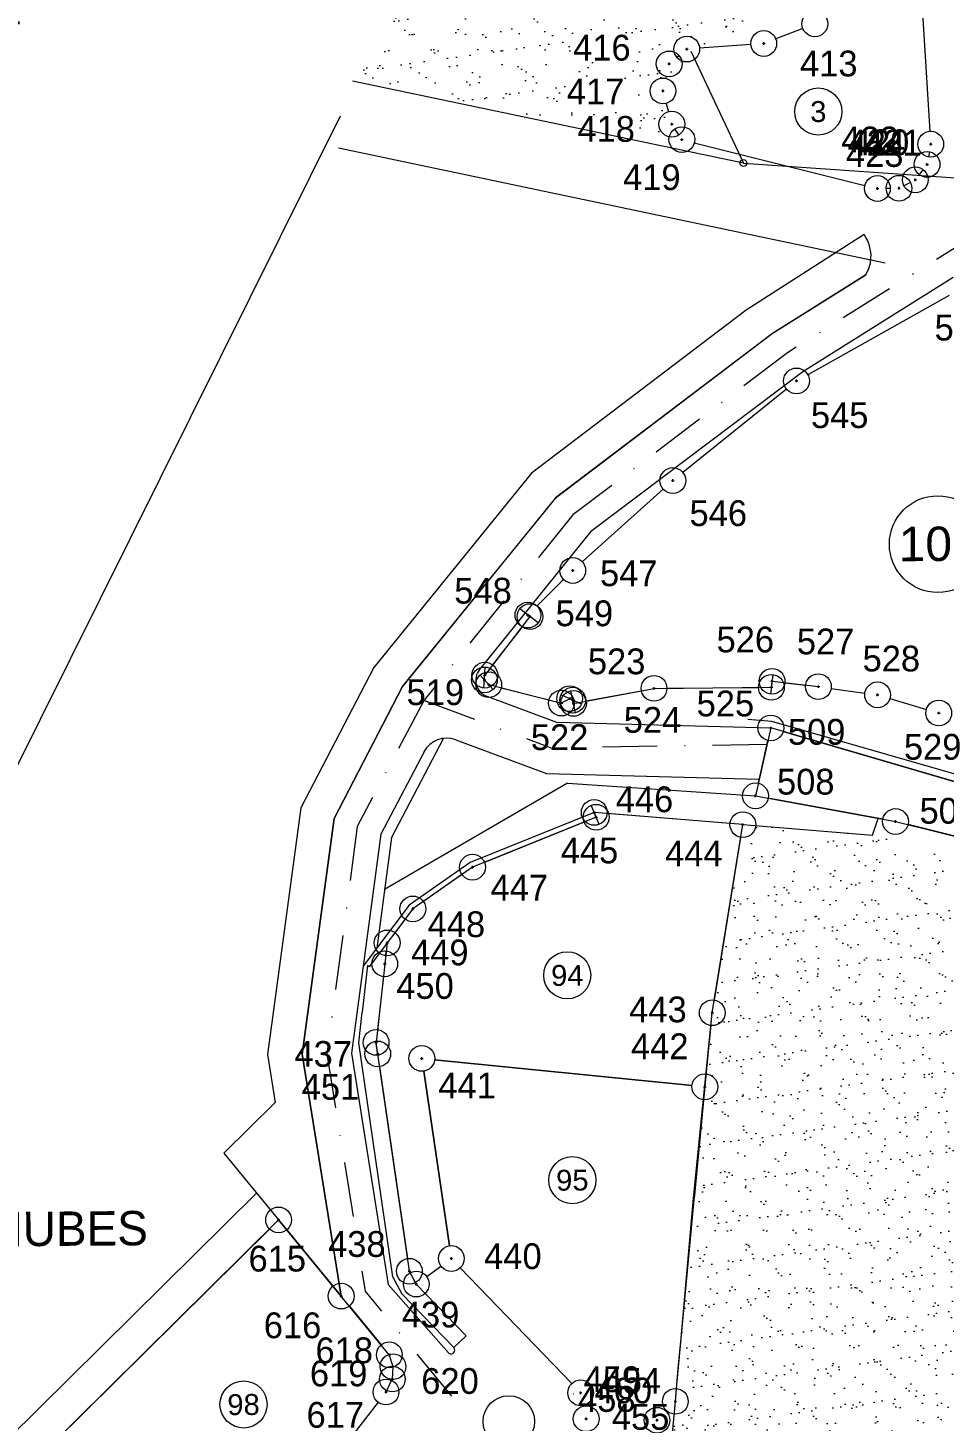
# Model space of a CAD drawing. Header units: metres. Extents: x 610261 to 617471, y 1314831 to 1317846.
# Drawn here: x 614426.2 to 614532.8, y 1316733.8 to 1316895.9 of the extents above; entities that cross this region are included whole.
import ezdxf
from ezdxf.enums import TextEntityAlignment as Align

# ---------------------------------------------------------------- set-up
doc = ezdxf.new("R2010")
doc.units = ezdxf.units.M
doc.header["$PDMODE"] = 34
doc.header["$PDSIZE"] = 0.15
doc.linetypes.add('DASHDOT2', pattern=[12.7, 6.35, -3.175, 0, -3.175])
doc.linetypes.add('HIDDEN2', pattern=[4.7625, 3.175, -1.5875])
for name, color, linetype, lineweight in [('04', 4, 'Continuous', 0), ('11. division lotes', 12, 'Continuous', 0), ('19. numeros perimetro', 72, 'Continuous', 0), ('24. numeros lotes', 10, 'Continuous', 0), ('33. areas verdes', 72, 'Continuous', 0), ('34. muros', 7, 'Continuous', 0), ('36. centro calle', 253, 'DASHDOT2', 0), ('38. polilinea lotes', 31, 'Continuous', 0), ('6. calles', 1, 'Continuous', 0), ('ARBOLES', 1, 'Continuous', 0), ('NIVEL DE TERRAZA', 8, 'HIDDEN2', 0)]:
    doc.layers.add(name, color=color, linetype=linetype, lineweight=lineweight)
for name, color, linetype in [('CVL_CUADCON_LIN', 8, 'Continuous'), ('Polígono', 7, 'Continuous'), ('textos_terrenos colindantes', 4, 'Continuous')]:
    doc.layers.add(name, color=color, linetype=linetype)
doc.styles.add('ARIAL', font='arial.ttf', dxfattribs={"width": 0.8, "height": 0.039688})
doc.styles.add('style1', font='romans.shx')

# ---------------------------------------------------------------- blocks, each defined once
blk = doc.blocks.new('232')
at = {"layer": '33. areas verdes', "lineweight": 0}
h = blk.add_hatch(dxfattribs=at)
h.set_pattern_fill('AR-SAND', color=256, scale=2.000003, angle=0.4317, style=0)
h.set_pattern_definition([(37.93167, (603121.183, 1316989.973), (-0.1550166, 3.852594), [0, -3.040004, 0, -3.4000045, 0, -3.2500043]), (7.93167, (603121.183, 1316989.973), (3.496934, 5.670806), [0, -1.6400022, 0, -2.7400036, 0, -1.0500014]), (327.93167, (603118.723, 1316989.9544), (6.22803, 0.0582416), [0, -1.0000013, 0, -3.6000048, 0, -4.7000062]), (317.93167, (603118.723, 1316989.9544), (5.998866, 1.8006), [0, -0.5000007, 0, -2.360003, 0, -2.7000036])])
h.paths.add_polyline_path([(605333.12, 1318586.99), (605335.11, 1318586.6), (605336.68, 1318586.29), (605338.66, 1318585.89), (605340.12, 1318585.6), (605340.88, 1318585.45), (605343.12, 1318585.01), (605345.36, 1318584.56), (605349.05, 1318583.83), (605353.84, 1318582.85), (605371.28, 1318579.92), (605368.6, 1318586.17), (605372.49, 1318590.42), (605386.17, 1318596.43), (605397.38, 1318597.98), (605408.48, 1318672.42), (605407.02, 1318672.77), (605411.89, 1318683.7), (605419.81, 1318680.86), (605412.39, 1318692.45), (605400.96, 1318706.78), (605372.37, 1318656.16), (605370.06, 1318652.08), (605356.87, 1318628.85), (605351.95, 1318620.18), (605348.35, 1318613.84), (605342.65, 1318603.79), (605341.2, 1318601.23), (605338.33, 1318596.18)])
h = blk.add_hatch(dxfattribs=at)
h.set_pattern_fill('AR-SAND', color=256, scale=1.800002, angle=0.4317, style=0)
h.set_pattern_definition([(37.93167, (603121.183, 1316989.973), (-0.139515, 3.4673347), [0, -2.7360036, 0, -3.060004, 0, -2.925004]), (7.93167, (603121.183, 1316989.973), (3.14724, 5.103726), [0, -1.476002, 0, -2.4660033, 0, -0.9450012]), (327.93167, (603118.969, 1316989.9563), (5.605227, 0.0524174), [0, -0.9000012, 0, -3.2400043, 0, -4.2300056]), (317.93167, (603118.969, 1316989.9563), (5.398979, 1.62054), [0, -0.4500006, 0, -2.1240028, 0, -2.4300032])])
edge = h.paths.add_edge_path()
edge.add_line((605407.53, 1318466.32), (605411.16, 1318494.74))
edge.add_line((605411.16, 1318494.74), (605393.61, 1318499.19))
edge.add_line((605393.61, 1318499.19), (605378.54, 1318500.42))
edge.add_line((605378.54, 1318500.42), (605374.98, 1318478.53))
edge.add_line((605374.98, 1318478.53), (605372.8, 1318456.94))
edge.add_line((605372.8, 1318456.94), (605370.05, 1318426.31))
edge.add_line((605370.05, 1318426.31), (605370.67, 1318390.59))
edge.add_line((605370.67, 1318390.59), (605370.27, 1318381.33))
edge.add_line((605370.27, 1318381.33), (605377.53, 1318380.54))
edge.add_line((605377.53, 1318380.54), (605397.68, 1318377.32))
edge.add_line((605397.68, 1318377.32), (605396.85, 1318383.59))
edge.add_line((605396.85, 1318383.59), (605407.46, 1318382.73))
edge.add_line((605407.46, 1318382.73), (605401.91, 1318411.98))
edge.add_line((605401.91, 1318411.98), (605402.03, 1318417.7))
edge.add_line((605402.03, 1318417.7), (605402.67, 1318430.16))
edge.add_line((605402.67, 1318430.16), (605413.07, 1318443.79))
edge.add_line((605413.07, 1318443.79), (605413.52, 1318449.86))
edge.add_line((605413.52, 1318449.86), (605415.11, 1318462.71))
edge.add_line((605415.11, 1318462.71), (605408.03, 1318465.48))
edge.add_arc((605407.45, 1318465.7), 0.625, 338.6578, 442.7319)
at = {"layer": '04', "color": 2, "lineweight": 0}
for points in [[(605333.12, 1318586.99), (605378.6, 1318577.43)], [(605331.47, 1318579.17), (605395.09, 1318565.79)]]:
    blk.add_lwpolyline(points, dxfattribs=at)
at = {"layer": '11. division lotes', "lineweight": 0}
for p, q in [((605372.49, 1318590.42), (605378.61, 1318577.41)), ((605378.61, 1318577.41), (605406.54, 1318575.45)), ((605353.76, 1318524.63), (605348.5, 1318517.82)), ((605353.52, 1318524.81), (605353.76, 1318524.63)), ((605348.96, 1318516.71), (605357.42, 1318514.57)), ((605381.86, 1318516.4), (605381.94, 1318517.1)), ((605381.94, 1318517.1), (605387.33, 1318516.48)), ((605358.82, 1318514.53), (605368.2, 1318516.28)), ((605368.2, 1318516.28), (605381.86, 1318516.4)), ((605361.24, 1318501.84), (605346.78, 1318496)), ((605361.46, 1318501.28), (605347.07, 1318495.47)), ((605378.54, 1318500.42), (605361.24, 1318501.84)), ((605361.24, 1318501.84), (605361.46, 1318501.28)), ((605346.78, 1318496), (605339.71, 1318491.05)), ((605347.07, 1318495.47), (605340.13, 1318490.61)), ((605339.71, 1318491.05), (605334.35, 1318483.97)), ((605340.13, 1318490.61), (605335.03, 1318483.88)), ((605340.13, 1318490.61), (605335.03, 1318483.88)), ((605337.14, 1318486.66), (605335.85, 1318475.08)), ((605334.83, 1318484.04), (605334.22, 1318478.59)), ((605335.03, 1318483.88), (605334.83, 1318484.04)), ((605333.83, 1318475.05), (605334.22, 1318478.59)), ((605337.8, 1318447.81), (605333.83, 1318475.05)), ((605339.73, 1318448.45), (605335.85, 1318475.08)), ((605340.53, 1318446.96), (605339.73, 1318448.45)), ((605338.9, 1318445.77), (605337.8, 1318447.81)), ((605346.32, 1318440.95), (605340.53, 1318446.96)), ((605344.88, 1318439.57), (605338.9, 1318445.77))]:
    blk.add_line(p, q, dxfattribs=at)
at = {"layer": '11. division lotes', "lineweight": 0, "elevation": 180}
blk.add_lwpolyline([(605281.05, 1318411.47), (605324.5, 1318454.42)], dxfattribs=at)
at = {"layer": '11. division lotes', "lineweight": 0}
blk.add_lwpolyline([(605344.88, 1318439.57), (605346.32, 1318440.95)], dxfattribs=at)
blk.add_circle((605351.3, 1318430.97), 3, dxfattribs=at)
at = {"layer": '19. numeros perimetro', "lineweight": 0}
blk.add_circle((605378.61, 1318577.41), 0.4, dxfattribs=at)
at = {"layer": '24. numeros lotes', "lineweight": 0}
for centre, radius in [((605387.32, 1318583.4), 2.74), ((605401.22, 1318533.06), 5.63), ((605358.1, 1318482.89), 2.74), ((605358.69, 1318459.05), 2.74), ((605320.42, 1318432.95), 2.74)]:
    blk.add_circle(centre, radius, dxfattribs=at)
at = {"layer": '33. areas verdes', "lineweight": 0}
for points in [[(605318.13, 1318462.18), (605331.78, 1318445.56), (605331.78, 1318445.56), (605331.78, 1318445.56), (605331.78, 1318445.56), (605327.26, 1318473.71), (605330.96, 1318501.15), (605338.94, 1318516.49), (605356.85, 1318538.51), (605381.95, 1318557.56), (605392.86, 1318564.39), (605393.21, 1318565.14), (605393.38, 1318565.77), (605393.45, 1318566.35), (605393.46, 1318566.75), (605393.41, 1318567.2), (605393.29, 1318567.76), (605393.15, 1318568.17), (605393.03, 1318568.44), (605392.87, 1318568.73), (605392.65, 1318569.08), (605378.91, 1318560.27), (605353.95, 1318541.33), (605335.58, 1318518.7), (605327.09, 1318502.37), (605323.21, 1318473.66), (605324.11, 1318468.09), (605318.13, 1318462.18)], [(605370.05, 1318426.31), (605370.68, 1318433.3), (605370.82, 1318434.79), (605371.06, 1318437.51), (605371.34, 1318440.68), (605372.8, 1318456.94), (605374.98, 1318478.53), (605378.54, 1318500.42), (605393.61, 1318499.19)], [(605393.61, 1318499.19), (605394.28, 1318501.15)]]:
    blk.add_lwpolyline(points, dxfattribs=at)
at = {"layer": '33. areas verdes', "lineweight": 0, "elevation": 180}
blk.add_lwpolyline([(605264.03, 1318400.31), (605321.93, 1318457.54)], dxfattribs=at)
at = {"layer": '34. muros', "lineweight": 0}
blk.add_line((605385.53, 1318553.12), (605360.82, 1318534.51), dxfattribs=at)
at = {"layer": '34. muros', "color": 1, "lineweight": 0}
for p, q in [((605356.84, 1318512.34), (605381.79, 1318511.67)), ((605355.68, 1318506.37), (605380.44, 1318505.7))]:
    blk.add_line(p, q, dxfattribs=at)
at = {"layer": '34. muros', "color": 8, "lineweight": 0}
for p, q in [((605381.9, 1318512.41), (605379.11, 1318512.65)), ((605430.13, 1318498.58), (605381.9, 1318512.41))]:
    blk.add_line(p, q, dxfattribs=at)
at = {"layer": '36. centro calle', "lineweight": 0}
for p, q in [((605406.46, 1318569.55), (605383.72, 1318555.32)), ((605383.72, 1318555.32), (605358.74, 1318536.46)), ((605358.74, 1318536.46), (605341.43, 1318514.9)), ((605341.43, 1318514.9), (605333.66, 1318500.22)), ((605341.37, 1318514.91), (605356.32, 1318509.33)), ((605381.35, 1318509.75), (605356.32, 1318509.33)), ((605333.66, 1318500.22), (605330.13, 1318473.74)), ((605330.13, 1318473.74), (605334.57, 1318446.17))]:
    blk.add_line(p, q, dxfattribs=at)
at = {"layer": '38. polilinea lotes', "lineweight": 0}
for p, q in [((605372.49, 1318590.42), (605378.61, 1318577.41)), ((605378.61, 1318577.41), (605406.54, 1318575.45)), ((605381.79, 1318511.67), (605380.01, 1318503.77)), ((605430.02, 1318497.56), (605381.79, 1318511.67)), ((605358.13, 1318505.25), (605336.84, 1318492.89)), ((605358.13, 1318505.25), (605380.01, 1318503.77)), ((605380.01, 1318503.77), (605396.3, 1318500.78)), ((605396.3, 1318500.78), (605411.45, 1318497.03))]:
    blk.add_line(p, q, dxfattribs=at)
at = {"layer": '6. calles', "lineweight": 0}
for p, q in [((605392.86, 1318564.39), (605382, 1318557.59)), ((605403.02, 1318564.07), (605385.53, 1318553.12)), ((605382, 1318557.59), (605356.75, 1318538.43)), ((605385.53, 1318553.12), (605360.82, 1318534.51)), ((605356.75, 1318538.43), (605338.94, 1318516.49)), ((605360.82, 1318534.51), (605347.89, 1318518.49)), ((605360.82, 1318534.51), (605347.89, 1318518.49)), ((605338.94, 1318516.49), (605330.96, 1318501.15)), ((605348.75, 1318515.36), (605356.84, 1318512.34)), ((605343.67, 1318510.41), (605337.65, 1318498.93)), ((605343.67, 1318510.41), (605343.59, 1318510.45)), ((605345.13, 1318510.3), (605355.68, 1318506.37)), ((605341.43, 1318508.89), (605336.42, 1318499.33)), ((605330.96, 1318501.15), (605327.26, 1318473.71)), ((605336.42, 1318499.33), (605332.97, 1318473.81)), ((605337.65, 1318498.93), (605335.92, 1318486.04)), ((605327.26, 1318473.71), (605331.78, 1318445.56)), ((605332.97, 1318473.81), (605337.27, 1318446.9)), ((605337.39, 1318438.73), (605324.5, 1318454.42)), ((605337.27, 1318446.9), (605344.32, 1318438.9))]:
    blk.add_line(p, q, dxfattribs=at)
at = {"layer": '6. calles', "lineweight": 0, "elevation": 160}
blk.add_lwpolyline([(605331.65, 1318582.87), (605237.3, 1318393.22)], dxfattribs=at)
at = {"layer": '6. calles', "lineweight": 0}
blk.add_lwpolyline([(605372.9, 1318456.93), (605374.98, 1318478.53)], dxfattribs=at)
for centre, radius, start, end in [((605349.45, 1318517.23), 2, 141.0958, 249.5302), ((605344.08, 1318507.49), 3, 69.5302, 152.3282), ((605344.56, 1318439.27), 0.438, 237.5884, 43.245)]:
    blk.add_arc(centre, radius, start, end, dxfattribs=at)
at = {"layer": 'ARBOLES', "color": 8, "linetype": 'DASHDOT2', "lineweight": 0}
blk.add_line((605344.65, 1318433.9), (605334.57, 1318446.17), dxfattribs=at)
at = {"layer": 'NIVEL DE TERRAZA', "color": 3, "linetype": 'ByBlock', "lineweight": 0}
blk.add_circle((605358.84, 1318434.19), 0.00827, dxfattribs=at)
at = {"layer": 'Polígono', "lineweight": 0}
for points in [[(605400.32, 1318581.09), (605399.37, 1318596.76)], [(605385.52, 1318593.07), (605382.37, 1318591.86)], [(605379.47, 1318591.21), (605373.51, 1318590.78)], [(605370.86, 1318589.71), (605371.1, 1318589.91)], [(605369.62, 1318587.48), (605369.58, 1318587.26)], [(605369.63, 1318584.35), (605369.88, 1318583.38)], [(605371.09, 1318580.67), (605370.62, 1318581.39)], [(605372.89, 1318579.77), (605392.75, 1318574.81)], [(605400.25, 1318578.73), (605400.14, 1318578.12)], [(605399.52, 1318576.64), (605399.07, 1318576.06)], [(605398.05, 1318575.16), (605397.28, 1318574.76)], [(605395.7, 1318574.46), (605395.21, 1318574.45)], [(605402.54, 1318562.01), (605386.09, 1318552.78)], [(605383.61, 1318551.11), (605371.56, 1318541.4)], [(605369.27, 1318539.45), (605359.85, 1318531)], [(605357.67, 1318528.94), (605354.59, 1318525.87)], [(605354.71, 1318523.9), (605352.58, 1318525.55)], [(605352.85, 1318523.44), (605349.41, 1318519)], [(605348.4, 1318516.32), (605348.56, 1318518.76)], [(605349.46, 1318516.14), (605347.95, 1318517.82)], [(605382.03, 1318517.89), (605381.77, 1318515.61)], [(605383.43, 1318516.93), (605385.83, 1318516.65)], [(605350.41, 1318516.34), (605355.97, 1318514.93)], [(605358.74, 1318515.27), (605357.06, 1318514.38)], [(605359.75, 1318514.45), (605357.38, 1318515.54)], [(605359.04, 1318513.44), (605358.52, 1318516)], [(605360.29, 1318514.81), (605366.72, 1318516.01)], [(605369.69, 1318516.3), (605380.36, 1318516.39)], [(605388.81, 1318516.28), (605392.73, 1318515.73)], [(605395.66, 1318515.1), (605399.9, 1318513.83)], [(605380.34, 1318505.23), (605381.46, 1318510.2)], [(605383.23, 1318511.24), (605428.58, 1318497.98)], [(605361.8, 1318500.45), (605360.9, 1318502.67)], [(605394.83, 1318501.05), (605381.48, 1318503.5)], [(605360.07, 1318500.72), (605348.46, 1318496.03)], [(605377.05, 1318500.54), (605362.73, 1318501.72)], [(605409.99, 1318497.39), (605397.76, 1318500.42)], [(605375.22, 1318480.01), (605378.3, 1318498.94)], [(605345.84, 1318494.61), (605341.36, 1318491.47)], [(605339.23, 1318489.42), (605338.04, 1318487.85)], [(605336.97, 1318485.17), (605337.03, 1318485.72)], [(605336.7, 1318482.74), (605336.01, 1318476.57)], [(605374.26, 1318471.4), (605374.83, 1318477.04)], [(605336.06, 1318473.6), (605335.83, 1318475.23)], [(605342.66, 1318473.07), (605372.62, 1318470.06)], [(605372.62, 1318470.06), (605342.66, 1318473.07)], [(605336.26, 1318472.26), (605339.52, 1318449.93)], [(605344.39, 1318451.42), (605341.39, 1318471.74)], [(605341.39, 1318471.74), (605344.39, 1318451.42)], [(605370.82, 1318434.8), (605373.97, 1318468.41)], [(605298.36, 1318428.58), (605323.44, 1318453.36)], [(605325.46, 1318453.26), (605330.83, 1318446.72)], [(605341.74, 1318447.84), (605343.4, 1318449.05)], [(605345.65, 1318448.85), (605358.62, 1318435.38)], [(605340.44, 1318447.13), (605339.82, 1318448.28)], [(605332.74, 1318444.4), (605336.44, 1318439.89)], [(605337.84, 1318437.3), (605337.38, 1318438.79)], [(605337.74, 1318435.86), (605337.83, 1318437.41)], [(605337.08, 1318434.57), (605337.66, 1318435.75)], [(605336.09, 1318433.21), (605325.16, 1318419.08)], [(605359.97, 1318432.84), (605359.99, 1318432.76)], [(605369.59, 1318432.19), (605369.63, 1318432.24)]]:
    blk.add_lwpolyline(points, dxfattribs=at)
for centre in [(605386.92, 1318593.61), (605380.97, 1318591.32), (605372.01, 1318590.67), (605369.96, 1318588.94), (605369.24, 1318585.8), (605370.27, 1318581.93), (605371.44, 1318580.13), (605400.41, 1318579.6), (605399.98, 1318577.25), (605398.61, 1318575.45), (605394.2, 1318574.45), (605396.71, 1318574.47), (605384.78, 1318552.05), (605370.39, 1318540.46), (605358.74, 1318530), (605353.52, 1318524.81), (605353.76, 1318524.63), (605348.46, 1318517.26), (605348.5, 1318517.82), (605348.96, 1318516.71), (605381.94, 1318517.1), (605358.38, 1318515.08), (605368.2, 1318516.28), (605381.86, 1318516.4), (605387.33, 1318516.48), (605394.22, 1318515.53), (605357.42, 1318514.57), (605358.74, 1318514.91), (605358.82, 1318514.53), (605401.34, 1318513.41), (605381.79, 1318511.67), (605380.01, 1318503.77), (605361.24, 1318501.84), (605361.46, 1318501.28), (605378.54, 1318500.42), (605396.3, 1318500.78), (605347.07, 1318495.47), (605340.13, 1318490.61), (605337.14, 1318486.66), (605336.86, 1318484.23), (605374.98, 1318478.53), (605335.85, 1318475.08), (605336.04, 1318473.74), (605341.17, 1318473.22), (605341.17, 1318473.22), (605374.11, 1318469.91), (605374.11, 1318469.91), (605324.5, 1318454.42), (605344.61, 1318449.93), (605344.61, 1318449.93), (605339.73, 1318448.45), (605340.53, 1318446.96), (605331.78, 1318445.56), (605337.39, 1318438.73), (605337.82, 1318437.35), (605337.74, 1318435.91), (605337, 1318434.4), (605359.66, 1318434.3), (605370.68, 1318433.31), (605360.3, 1318431.29), (605368.54, 1318431.11)]:
    blk.add_circle(centre, 1.5, dxfattribs=at)
for p in [(605380.97, 1318591.32), (605372.01, 1318590.67), (605369.96, 1318588.94), (605369.24, 1318585.8), (605370.27, 1318581.93), (605371.44, 1318580.13), (605400.41, 1318579.6), (605399.98, 1318577.25), (605398.61, 1318575.45), (605394.2, 1318574.45), (605396.71, 1318574.47), (605384.78, 1318552.05), (605370.39, 1318540.46), (605358.74, 1318530), (605353.52, 1318524.81), (605353.76, 1318524.63), (605348.46, 1318517.26), (605348.5, 1318517.82), (605348.96, 1318516.71), (605381.94, 1318517.1), (605387.33, 1318516.48), (605358.38, 1318515.08), (605358.74, 1318514.91), (605368.2, 1318516.28), (605381.86, 1318516.4), (605394.22, 1318515.53), (605357.42, 1318514.57), (605358.82, 1318514.53), (605401.34, 1318513.41), (605381.79, 1318511.67), (605380.01, 1318503.77), (605361.24, 1318501.84), (605361.46, 1318501.28), (605378.54, 1318500.42), (605396.3, 1318500.78), (605347.07, 1318495.47), (605340.13, 1318490.61), (605337.14, 1318486.66), (605336.86, 1318484.23), (605374.98, 1318478.53), (605335.85, 1318475.08), (605336.04, 1318473.74), (605341.17, 1318473.22), (605341.17, 1318473.22), (605374.11, 1318469.91), (605374.11, 1318469.91), (605324.5, 1318454.42), (605339.73, 1318448.45), (605344.61, 1318449.93), (605344.61, 1318449.93), (605340.53, 1318446.96), (605331.78, 1318445.56), (605337.39, 1318438.73), (605337.82, 1318437.35), (605337.74, 1318435.91), (605337, 1318434.4), (605359.66, 1318434.3), (605370.68, 1318433.31), (605360.3, 1318431.29), (605368.54, 1318431.11)]:
    blk.add_point(p, dxfattribs=at)
at = {"layer": '24. numeros lotes', "lineweight": 0, "style": 'ARIAL'}
for s, height, p in [('3', 2.43, (605387.32, 1318583.4)), ('102', 4, (605401.33, 1318533.1)), ('94', 2.431, (605358.11, 1318482.88)), ('95', 2.431, (605358.69, 1318459.05)), ('98', 2.431, (605320.42, 1318432.94))]:
    blk.add_text(s, height=height, rotation=0.4317, dxfattribs=at).set_placement(p, align=Align.MIDDLE_CENTER)
at = {"layer": 'Polígono', "lineweight": 0}
for s, p in [('416', (605358.78, 1318590.83)), ('417', (605358.04, 1318585.73)), ('418', (605359.28, 1318581.38)), ('548', (605344.95, 1318527.64)), ('549', (605356.74, 1318525.01)), ('522', (605353.86, 1318510.6)), ('508', (605382.51, 1318505.42)), ('446', (605363.74, 1318503.37)), ('445', (605357.34, 1318497.41)), ('449', (605339.92, 1318485.55)), ('450', (605338.2, 1318481.65)), ('451', (605327.19, 1318469.91)), ('438', (605330.26, 1318451.62)), ('454', (605362.32, 1318435.71)), ('455', (605363.29, 1318431.5))]:
    blk.add_text(s, height=3, dxfattribs=at).set_placement(p, align=Align.MIDDLE_LEFT)
for s, p in [('413', (605385.19, 1318590.49)), ('545', (605386.46, 1318549.57)), ('546', (605372.33, 1318538.17)), ('547', (605361.91, 1318531.17)), ('509', (605383.78, 1318512.72)), ('447', (605349.17, 1318494.59)), ('448', (605341.85, 1318490.33))]:
    blk.add_text(s, height=3, dxfattribs=at).set_placement(p, align=Align.TOP_LEFT)
for s, p in [('422', (605396.68, 1318577.75)), ('526', (605382.17, 1318519.56)), ('525', (605379.85, 1318512.12)), ('442', (605372.21, 1318472.23)), ('459', (605366.7, 1318433.49))]:
    blk.add_text(s, height=3, dxfattribs=at).set_placement(p, align=Align.BOTTOM_RIGHT)
for s, p in [('420', (605394.56, 1318577.42)), ('421', (605395.99, 1318577.38)), ('527', (605388.17, 1318519.34)), ('528', (605395.82, 1318517.35)), ('524', (605368.02, 1318510.21)), ('529', (605400.63, 1318507.08)), ('507', (605402.45, 1318499.63)), ('439', (605342.19, 1318441.01)), ('458', (605362.7, 1318431.19))]:
    blk.add_text(s, height=3, dxfattribs=at).set_placement(p, align=Align.BOTTOM_CENTER)
for s, p in [('423', (605397.23, 1318578.46)), ('424', (605397.41, 1318579.78)), ('519', (605346.09, 1318515.83)), ('443', (605372, 1318478.92)), ('437', (605333.04, 1318473.74)), ('441', (605349.79, 1318470.07)), ('440', (605355.12, 1318450.2)), ('618', (605335.49, 1318439.25)), ('619', (605334.84, 1318436.56)), ('620', (605347.8, 1318435.68)), ('460', (605367.96, 1318434.57))]:
    blk.add_text(s, height=3, dxfattribs=at).set_placement(p, align=Align.MIDDLE_RIGHT)
for s, p in [('419', (605364.6, 1318573.36)), ('523', (605360.5, 1318517.02))]:
    blk.add_text(s, height=3, dxfattribs=at).set_placement(p, align=Align.BOTTOM_LEFT)
for s, p in [('544', (605404.2, 1318559.76)), ('615', (605324.35, 1318451.42))]:
    blk.add_text(s, height=3, dxfattribs=at).set_placement(p, align=Align.TOP_CENTER)
for s, p in [('444', (605376.18, 1318498.57)), ('616', (605329.47, 1318443.66)), ('617', (605334.45, 1318433.24))]:
    blk.add_text(s, height=3, dxfattribs=at).set_placement(p, align=Align.TOP_RIGHT)
at = {"layer": 'textos_terrenos colindantes', "color": 0, "lineweight": 0, "style": 'style1'}
blk.add_text('AREA DE FUTURA EXPANSION', height=5, rotation=59.1005, dxfattribs=at).set_placement((605259.46, 1318535.44))
at = {"layer": 'textos_terrenos colindantes', "color": 0, "lineweight": 0, "insert": (605277.76, 1318455.24), "char_height": 4, "width": 235.7309, "attachment_point": 1, "rotation": 0.4317, "style": 'style1'}
blk.add_mtext('{\\fStylus BT|b0|i0|c0|p34;\\C0; LAS NUBES }', dxfattribs=at)

msp = doc.modelspace()

# ---------------------------------------------------------------- block references
at = {"layer": 'CVL_CUADCON_LIN', "lineweight": 0}
msp.add_blockref('232', (9130.84291, -1697.23222), dxfattribs=at)

doc.saveas('drawing.dxf')
